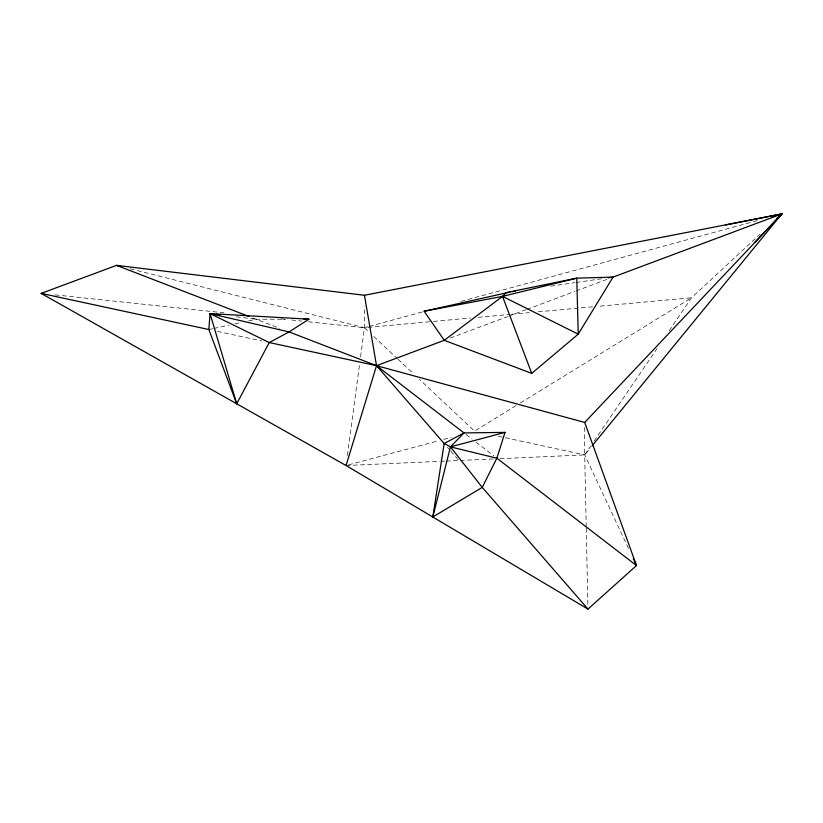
<?xml version="1.0" encoding="UTF-8"?>
<svg xmlns="http://www.w3.org/2000/svg" width="823" height="823" viewBox="0 0 823 823"><rect width="100%" height="100%" fill="white"/><g stroke="black" fill="none" stroke-linecap="round" stroke-linejoin="round"><path stroke-width="0.62" stroke-dasharray="4.12 3.09" d="M347.399 455.407L359.548 364.394M360.567 356.801L364.445 327.729L364.445 306.506M586.233 526.854L584.7 454.893L590.482 446.395M594.093 441.087L656.919 348.726M669.192 330.671L691.577 297.761L760.226 233.999M500.014 458.658L584.7 454.893L590.379 447.949M516.011 405.646L474.573 431.108L419.514 379.424M520.373 402.961L691.577 297.761L598.29 306.31M450.253 338.068L507.709 316.557M508.912 316.104L525.671 309.829M526.864 309.386L574.752 291.455M575.946 291.003L608.269 278.904M308.224 321.762L364.445 327.729L368.159 326.721M369.404 326.381L422.662 311.855M461.055 301.383L758.312 220.327M348.52 464.851L438.731 440.706M443.679 439.379L451.097 437.394M208.836 329.529L212.581 328.716M213.826 328.449L228.773 325.198M235.008 323.851L241.242 322.493M248.711 320.867L256.19 319.242L285.067 319.211M550.752 286.157L574.917 282.649M576.182 282.464L601.613 278.771M130.25 268.812L364.445 327.729L432.178 321.526M433.454 321.412L470.509 318.017M478.173 317.308L510.126 314.386M511.402 314.263L529.292 312.627M538.232 311.804L593.188 306.773M346.051 465.52L439.708 461.343M440.994 461.291L444.842 461.117M446.128 461.065L458.956 460.489M460.242 460.438L494.88 458.895M55.203 294.881L223.887 312.802M281.384 318.902L285.221 319.314M291.609 319.993L301.835 321.083M236.252 316.804L256.19 319.242M217.467 331.391L261.848 340.959M498.357 436.241L584.7 454.893L629.492 550.577M252.61 317.863L279.676 328.305M465.983 434.451L471.96 439.05M475.941 442.105L493.872 455.901M364.445 327.729L369.116 332.111M373.786 336.494L397.108 358.396M398.044 359.27L412.981 373.282M447.475 447.352L449.965 450.212M450.788 451.169L459.892 461.652M586.254 528.14L587.92 606.52M584.7 427.435L584.7 454.893"/><path stroke-width="1.23" d="M208.836 329.529L210.071 313.594L308.923 319.18L289.068 331.926L269.244 342.553L236.705 403.784L208.836 329.529L41.15 293.389L116.547 265.366L364.445 295.272L781.85 213.908L592.004 445.963M43.701 293.657L41.15 293.389L346.051 465.52L587.972 609.092L636.498 565.555L496.855 458.195L450.459 446.879L444.163 443.535L463.987 432.919L505.024 432.394L496.855 458.195L482.247 487.381L432.805 517.009L444.163 443.535L376.523 365.669L289.068 331.926L210.071 313.594L236.705 403.784M432.805 517.009L450.459 446.879L463.987 432.919L376.523 365.669L269.244 342.553L210.071 313.594L212.56 313.902M346.051 465.52L376.523 365.669L364.445 295.272M755.133 241.983L781.85 213.908L613.053 277.114L576.779 278.153L506.248 292.618L502.524 296.383L444.266 340.311L376.523 365.669L584.7 422.436L781.85 213.908L725.588 224.926M777.149 218.28L781.85 213.908L774.422 215.935M510.065 292.062L424.123 311.248L444.266 340.311L531.74 373.375L578.219 334.169L613.053 277.114L607.971 277.845M505.024 432.394L450.459 446.879L482.247 487.381L587.972 609.092M424.123 311.248L502.524 296.383L576.779 278.153L578.219 334.169L502.524 296.383L531.74 373.375M512.606 291.692L515.147 291.321M303.903 319.18L308.923 319.18M216.305 314.355L220.039 314.818M120.292 266.313L116.547 265.366L249.03 316.485M633.268 558.642L636.498 565.555L584.7 422.436"/></g></svg>
